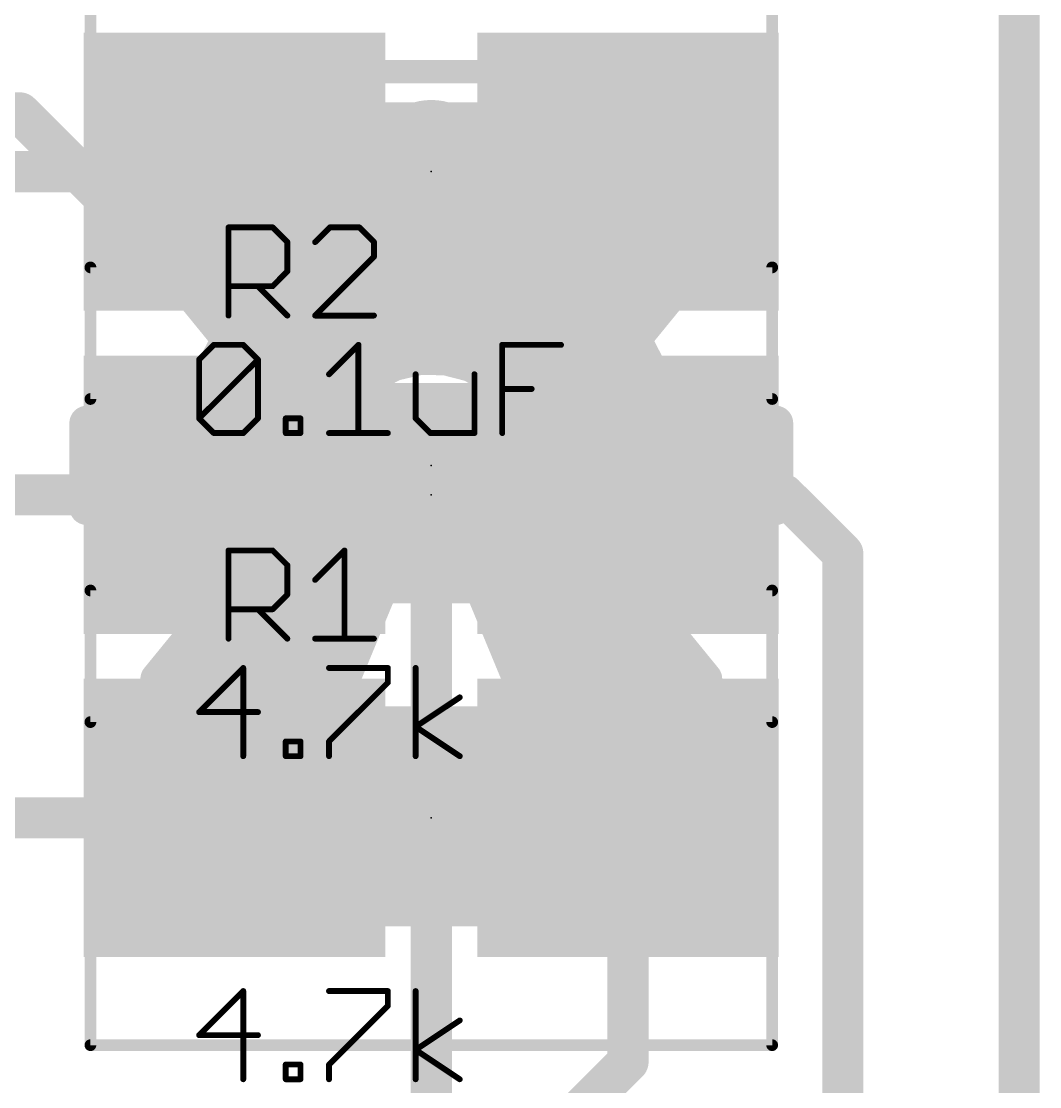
# Model space of a CAD drawing. Extents: x -34 to 73, y -9 to 16.
# Drawn here: x 10.928 to 15.329, y 5.188 to 9.794 of the extents above; entities that cross this region are included whole.
import ezdxf

# ---------------------------------------------------------------- set-up
doc = ezdxf.new("R2010")
doc.units = 0
for name, color, linetype in [('1', 12, 'CONTINUOUS'), ('16', 132, 'CONTINUOUS'), ('20', 53, 'CONTINUOUS'), ('21', 53, 'CONTINUOUS'), ('22', 53, 'CONTINUOUS'), ('23', 53, 'CONTINUOUS'), ('24', 53, 'CONTINUOUS'), ('25', 253, 'CONTINUOUS'), ('27', 253, 'CONTINUOUS'), ('29', 253, 'CONTINUOUS'), ('31', 253, 'CONTINUOUS'), ('35', 253, 'CONTINUOUS'), ('39', 12, 'CONTINUOUS'), ('51', 53, 'CONTINUOUS')]:
    doc.layers.add(name, color=color, linetype=linetype)

# ---------------------------------------------------------------- blocks, each defined once
blk = doc.blocks.new('RECT')
blk.add_solid([(-0.5, -0.5), (0.5, -0.5), (-0.5, 0.5), (0.5, 0.5)])

msp = doc.modelspace()

# ---------------------------------------------------------------- linework, layer by layer
at = {"layer": '1', "const_width": 0.1778}
for points in [[(15.24, 0), (15.24, 15.24)], [(11.85, 9.144), (10.541, 9.144)], [(11.85, 7.747), (10.668, 7.747)], [(13.55, 7.747), (14.224, 7.747)], [(14.224, 7.747), (14.478, 7.493)], [(14.478, 7.493), (14.478, 4.318)], [(11.85, 6.35), (9.525, 6.35)], [(13.55, 6.35), (13.55, 5.295)], [(13.55, 5.295), (13.335, 5.08)]]:
    msp.add_lwpolyline(points, dxfattribs=at)
at = {"layer": '1', "const_width": 0.0889}
for points in [[(11.85, 9.0996, 1), (11.85, 9.1884)], [(11.85, 7.7026, 1), (11.85, 7.7915)], [(13.55, 7.7915, 1), (13.55, 7.7026)], [(14.2554, 7.7784, 1), (14.1926, 7.7156)], [(14.224, 7.7026, 1), (14.224, 7.7915)], [(14.5225, 7.493, 1), (14.4336, 7.493)], [(14.4466, 7.4616, 1), (14.5094, 7.5244)], [(11.85, 6.3056, 1), (11.85, 6.3945)], [(13.5945, 6.35, 1), (13.5056, 6.35)], [(13.5814, 5.2636, 1), (13.5186, 5.3264)], [(13.5056, 5.295, 1), (13.5945, 5.295)]]:
    msp.add_lwpolyline(points, format="xyb", dxfattribs=at)
at = {"layer": '16', "const_width": 0.1778}
for points in [[(15.24, 0), (15.24, 15.24)], [(10.16, 9.398), (10.922, 9.398)], [(12.7, 7.62), (10.922, 9.398)], [(12.7, 1.27), (12.7, 7.62)]]:
    msp.add_lwpolyline(points, dxfattribs=at)
at = {"layer": '16', "const_width": 0.0889}
for points in [[(10.9534, 9.4294, 1), (10.8906, 9.3666)], [(10.922, 9.3536, 1), (10.922, 9.4424)], [(12.7445, 7.62, 1), (12.6556, 7.62)], [(12.6686, 7.5886, 1), (12.7314, 7.6514)]]:
    msp.add_lwpolyline(points, format="xyb", dxfattribs=at)
at = {"layer": '20', "const_width": 0.1778}
msp.add_lwpolyline([(15.24, 0), (15.24, 15.24)], dxfattribs=at)
at = {"layer": '21', "const_width": 0.5588}
msp.add_lwpolyline([(12.7, 9.1745), (12.7, 9.1135)], dxfattribs=at)
at = {"layer": '21', "const_width": 0.2794}
for points in [[(12.8397, 9.1745, 1), (12.5603, 9.1745)], [(12.5603, 9.1135, 1), (12.8397, 9.1135)]]:
    msp.add_lwpolyline(points, format="xyb", dxfattribs=at)
at = {"layer": '22', "const_width": 0.15}
for points in [[(12.468, 8.8789), (12.5172, 9.3628)], [(12.5172, 9.3628), (12.8828, 9.3628)], [(12.8828, 9.3628), (12.932, 8.8789)], [(12.5108, 9.3), (12.8892, 9.3)], [(12.4956, 9.15), (12.9044, 9.15)], [(11.518, 8.7975), (11.7765, 9.056)], [(11.7765, 9.056), (12.1535, 8.7486)], [(13.2465, 8.7486), (13.6235, 9.056)], [(13.6235, 9.056), (13.882, 8.7975)], [(11.7205, 9), (11.8452, 9)], [(12.4803, 9), (12.9197, 9)], [(13.5548, 9), (13.6795, 9)], [(12.3053, 8.8268), (12.468, 8.8789)], [(12.932, 8.8789), (13.0947, 8.8268)], [(11.5705, 8.85), (12.0291, 8.85)], [(12.1535, 8.7486), (12.3053, 8.8268)], [(12.3777, 8.85), (13.0223, 8.85)], [(13.0947, 8.8268), (13.2465, 8.7486)], [(13.3709, 8.85), (13.8295, 8.85)], [(11.8254, 8.4205), (11.518, 8.7975)], [(13.882, 8.7975), (13.5746, 8.4205)], [(11.5975, 8.7), (13.8025, 8.7)], [(11.7198, 8.55), (13.6802, 8.55)], [(11.7472, 8.2687), (11.8254, 8.4205)], [(13.5746, 8.4205), (13.6528, 8.2687)], [(11.8148, 8.4), (13.5852, 8.4)], [(12.5398, 8.3144), (12.4397, 8.2636)], [(12.649, 8.3398), (12.5398, 8.3144)], [(12.7612, 8.3386), (12.649, 8.3398)], [(12.8699, 8.3108), (12.7612, 8.3386)], [(12.9689, 8.2579), (12.8699, 8.3108)], [(11.6951, 8.106), (11.7472, 8.2687)], [(12.4397, 8.2636), (12.3545, 8.1906)], [(13.6528, 8.2687), (13.7049, 8.106)], [(11.7412, 8.25), (12.4238, 8.25)], [(13.0524, 8.183), (12.9689, 8.2579)], [(12.9777, 8.25), (13.6588, 8.25)], [(12.3545, 8.1906), (12.2892, 8.0994)], [(13.1158, 8.0904), (13.0524, 8.183)], [(11.2112, 8.0568), (11.6951, 8.106)], [(11.6361, 8.1), (12.2896, 8.1)], [(12.2892, 8.0994), (12.2473, 7.9953)], [(13.1092, 8.1), (13.7639, 8.1)], [(13.1553, 7.9854), (13.1158, 8.0904)], [(13.7049, 8.106), (14.1888, 8.0568)], [(11.2112, 7.6912), (11.2112, 8.0568)], [(14.1888, 8.0568), (14.1888, 7.6912)], [(12.2473, 7.9953), (12.2315, 7.8842)], [(11.2112, 7.95), (12.2409, 7.95)], [(13.1688, 7.874), (13.1553, 7.9854)], [(13.1596, 7.95), (14.1888, 7.95)], [(12.2315, 7.8842), (12.2424, 7.7725)], [(13.1559, 7.7646), (13.1688, 7.874)], [(11.2112, 7.8), (12.2397, 7.8)], [(12.2424, 7.7725), (12.2797, 7.6667)], [(13.1177, 7.6612), (13.1559, 7.7646)], [(13.16, 7.8), (14.1888, 7.8)], [(11.6951, 7.642), (11.2112, 7.6912)], [(12.2797, 7.6667), (12.341, 7.5727)], [(14.1888, 7.6912), (13.7049, 7.642)], [(11.6164, 7.65), (12.2905, 7.65)], [(11.7472, 7.4793), (11.6951, 7.642)], [(13.0565, 7.5695), (13.1177, 7.6612)], [(13.1103, 7.65), (13.7836, 7.65)], [(13.7049, 7.642), (13.6528, 7.4793)], [(12.341, 7.5727), (12.4228, 7.496)], [(12.9756, 7.4947), (13.0565, 7.5695)], [(11.7406, 7.5), (12.4185, 7.5)], [(12.4228, 7.496), (12.5206, 7.4409)], [(12.8794, 7.4409), (12.9756, 7.4947)], [(12.9813, 7.5), (13.6594, 7.5)], [(11.8254, 7.3275), (11.7472, 7.4793)], [(12.5206, 7.4409), (12.3053, 6.9212)], [(13.0947, 6.9212), (12.8794, 7.4409)], [(13.6528, 7.4793), (13.5746, 7.3275)], [(11.8138, 7.35), (12.4829, 7.35)], [(12.9171, 7.35), (13.5862, 7.35)], [(11.518, 6.9505), (11.8254, 7.3275)], [(13.5746, 7.3275), (13.882, 6.9505)], [(11.7214, 7.2), (12.4208, 7.2)], [(12.9792, 7.2), (13.6786, 7.2)], [(11.5991, 7.05), (12.3587, 7.05)], [(13.0413, 7.05), (13.8009, 7.05)], [(12.1535, 6.9994), (11.7765, 6.692)], [(12.3053, 6.9212), (12.1535, 6.9994)], [(13.2465, 6.9994), (13.0947, 6.9212)], [(13.6235, 6.692), (13.2465, 6.9994)], [(11.7765, 6.692), (11.518, 6.9505)], [(13.882, 6.9505), (13.6235, 6.692)], [(11.5685, 6.9), (12.0316, 6.9)], [(13.3684, 6.9), (13.8315, 6.9)], [(11.7185, 6.75), (11.8476, 6.75)], [(13.5524, 6.75), (13.6815, 6.75)]]:
    msp.add_lwpolyline(points, dxfattribs=at)
at = {"layer": '22', "const_width": 0.075}
for points in [[(12.5172, 9.4003, 1), (12.5172, 9.3253)], [(12.5545, 9.359, 1), (12.4799, 9.3666)], [(12.9201, 9.3666, 1), (12.8455, 9.359)], [(12.8828, 9.3253, 1), (12.8828, 9.4003)], [(12.5108, 9.3375, 1), (12.5108, 9.2625)], [(12.8892, 9.2625, 1), (12.8892, 9.3375)], [(12.4956, 9.1875, 1), (12.4956, 9.1125)], [(12.9044, 9.1125, 1), (12.9044, 9.1875)], [(11.8002, 9.0851, 1), (11.7528, 9.0269)], [(11.803, 9.0295, 1), (11.75, 9.0825)], [(13.65, 9.0825, 1), (13.597, 9.0295)], [(13.6472, 9.0269, 1), (13.5998, 9.0851)], [(11.7205, 9.0375, 1), (11.7205, 8.9625)], [(11.8452, 8.9625, 1), (11.8452, 9.0375)], [(12.4803, 9.0375, 1), (12.4803, 8.9625)], [(12.9197, 8.9625, 1), (12.9197, 9.0375)], [(13.5548, 9.0375, 1), (13.5548, 8.9625)], [(13.6795, 8.9625, 1), (13.6795, 9.0375)], [(12.4794, 8.8432, 1), (12.4566, 8.9146)], [(12.9434, 8.9146, 1), (12.9206, 8.8432)], [(11.5705, 8.8875, 1), (11.5705, 8.8125)], [(12.0291, 8.8125, 1), (12.0291, 8.8875)], [(12.2939, 8.8625, 1), (12.3168, 8.7911)], [(12.3225, 8.7935, 1), (12.2882, 8.8602)], [(12.3777, 8.8875, 1), (12.3777, 8.8125)], [(12.4307, 8.8827, 1), (12.5053, 8.8751)], [(12.8947, 8.8751, 1), (12.9693, 8.8827)], [(13.0223, 8.8125, 1), (13.0223, 8.8875)], [(13.1118, 8.8602, 1), (13.0775, 8.7935)], [(13.0832, 8.7911, 1), (13.1061, 8.8625)], [(13.3709, 8.8875, 1), (13.3709, 8.8125)], [(13.8295, 8.8125, 1), (13.8295, 8.8875)], [(11.5471, 8.8212, 1), (11.4889, 8.7738)], [(11.4915, 8.824, 1), (11.5445, 8.771)], [(13.9111, 8.7738, 1), (13.8529, 8.8212)], [(13.8555, 8.771, 1), (13.9085, 8.824)], [(12.1363, 8.7819, 1), (12.1707, 8.7153)], [(12.1298, 8.7195, 1), (12.1772, 8.7777)], [(13.2228, 8.7777, 1), (13.2702, 8.7195)], [(13.2293, 8.7153, 1), (13.2637, 8.7819)], [(11.5975, 8.7375, 1), (11.5975, 8.6625)], [(13.8025, 8.6625, 1), (13.8025, 8.7375)], [(11.7198, 8.5875, 1), (11.7198, 8.5125)], [(13.6802, 8.5125, 1), (13.6802, 8.5875)], [(11.8587, 8.4033, 1), (11.7921, 8.4377)], [(11.7963, 8.3968, 1), (11.8545, 8.4442)], [(13.6079, 8.4377, 1), (13.5413, 8.4033)], [(13.5455, 8.4442, 1), (13.6037, 8.3968)], [(11.8148, 8.4375, 1), (11.8148, 8.3625)], [(13.5852, 8.3625, 1), (13.5852, 8.4375)], [(12.5312, 8.3509, 1), (12.5483, 8.2778)], [(12.5567, 8.2809, 1), (12.5228, 8.3478)], [(12.6494, 8.3773, 1), (12.6486, 8.3023)], [(12.6575, 8.3033, 1), (12.6405, 8.3764)], [(12.7705, 8.3749, 1), (12.7519, 8.3023)], [(12.7608, 8.3011, 1), (12.7616, 8.3761)], [(12.8876, 8.3438, 1), (12.8522, 8.2777)], [(12.8606, 8.2744, 1), (12.8792, 8.3471)], [(11.7829, 8.2572, 1), (11.7115, 8.2801)], [(12.4641, 8.2352, 1), (12.4153, 8.2921)], [(13.6885, 8.2801, 1), (13.6171, 8.2572)], [(11.7412, 8.2875, 1), (11.7412, 8.2125)], [(11.7138, 8.2858, 1), (11.7805, 8.2515)], [(12.4227, 8.2971, 1), (12.4566, 8.2302)], [(12.4238, 8.2125, 1), (12.4238, 8.2875)], [(12.9939, 8.2858, 1), (12.9439, 8.23)], [(12.9777, 8.2875, 1), (12.9777, 8.2125)], [(12.9512, 8.2248, 1), (12.9866, 8.291)], [(13.6195, 8.2515, 1), (13.6862, 8.2858)], [(13.6588, 8.2125, 1), (13.6588, 8.2875)], [(12.3301, 8.219, 1), (12.3789, 8.1621)], [(12.385, 8.1687, 1), (12.324, 8.2124)], [(13.0834, 8.2042, 1), (13.0215, 8.1618)], [(13.0274, 8.1551, 1), (13.0775, 8.2109)], [(11.6361, 8.1375, 1), (11.6361, 8.0625)], [(11.6594, 8.1174, 1), (11.7308, 8.0946)], [(11.6989, 8.0687, 1), (11.6913, 8.1433)], [(12.2587, 8.1212, 1), (12.3196, 8.0775)], [(12.3239, 8.0854, 1), (12.2544, 8.1134)], [(12.2896, 8.0625, 1), (12.2896, 8.1375)], [(13.1092, 8.1375, 1), (13.1092, 8.0625)], [(13.1509, 8.1036, 1), (13.0807, 8.0772)], [(13.7087, 8.1433, 1), (13.7011, 8.0687)], [(13.6692, 8.0946, 1), (13.7406, 8.1174)], [(13.7639, 8.0625, 1), (13.7639, 8.1375)], [(11.2487, 8.0568, 1), (11.1737, 8.0568)], [(11.2074, 8.0941, 1), (11.215, 8.0195)], [(13.0849, 8.0692, 1), (13.1468, 8.1116)], [(14.2263, 8.0568, 1), (14.1513, 8.0568)], [(14.185, 8.0195, 1), (14.1926, 8.0941)], [(12.2845, 7.99, 1), (12.2102, 8.0006)], [(11.2112, 7.9875, 1), (11.2112, 7.9125)], [(12.2125, 8.0092, 1), (12.2821, 7.9813)], [(12.2409, 7.9125, 1), (12.2409, 7.9875)], [(13.1926, 7.9899, 1), (13.1181, 7.9809)], [(13.1203, 7.9722, 1), (13.1904, 7.9986)], [(13.1596, 7.9875, 1), (13.1596, 7.9125)], [(14.1888, 7.9125, 1), (14.1888, 7.9875)], [(12.2688, 7.8878, 1), (12.1941, 7.8805)], [(12.1943, 7.8895, 1), (12.2686, 7.8789)], [(13.206, 7.8696, 1), (13.1316, 7.8784)], [(13.1316, 7.8695, 1), (13.206, 7.8785)], [(11.2112, 7.8375, 1), (11.2112, 7.7625)], [(12.2778, 7.785, 1), (12.2071, 7.7601)], [(12.2397, 7.7625, 1), (12.2397, 7.8375)], [(13.191, 7.7516, 1), (13.1207, 7.7775)], [(13.16, 7.8375, 1), (13.16, 7.7625)], [(14.1888, 7.7625, 1), (14.1888, 7.8375)], [(12.2051, 7.7688, 1), (12.2798, 7.7762)], [(13.1186, 7.769, 1), (13.1931, 7.7602)], [(11.215, 7.7285, 1), (11.2074, 7.6539)], [(12.3111, 7.6871, 1), (12.2482, 7.6462)], [(14.1926, 7.6539, 1), (14.185, 7.7285)], [(11.1737, 7.6912, 1), (11.2487, 7.6912)], [(11.6164, 7.6875, 1), (11.6164, 7.6125)], [(11.7308, 7.6534, 1), (11.6594, 7.6306)], [(11.6913, 7.6047, 1), (11.6989, 7.6793)], [(12.2443, 7.6542, 1), (12.315, 7.6791)], [(12.2905, 7.6125, 1), (12.2905, 7.6875)], [(13.1103, 7.6875, 1), (13.1103, 7.6125)], [(13.0825, 7.6741, 1), (13.1529, 7.6482)], [(13.1489, 7.6403, 1), (13.0865, 7.682)], [(13.7011, 7.6793, 1), (13.7087, 7.6047)], [(13.7406, 7.6306, 1), (13.6692, 7.6534)], [(13.7836, 7.6125, 1), (13.7836, 7.6875)], [(14.1513, 7.6912, 1), (14.2263, 7.6912)], [(12.3666, 7.6, 1), (12.3153, 7.5453)], [(12.3095, 7.5522, 1), (12.3724, 7.5932)], [(13.0253, 7.5904, 1), (13.0877, 7.5487)], [(13.0819, 7.542, 1), (13.031, 7.5971)], [(11.7406, 7.5375, 1), (11.7406, 7.4625)], [(12.4412, 7.5286, 1), (12.4044, 7.4633)], [(12.3972, 7.4686, 1), (12.4485, 7.5233)], [(12.4185, 7.4625, 1), (12.4185, 7.5375)], [(12.9501, 7.5223, 1), (13.001, 7.4672)], [(12.9813, 7.5375, 1), (12.9813, 7.4625)], [(12.9939, 7.462, 1), (12.9572, 7.5275)], [(13.6594, 7.4625, 1), (13.6594, 7.5375)], [(11.7805, 7.4965, 1), (11.7138, 7.4622)], [(11.7115, 7.4679, 1), (11.7829, 7.4908)], [(12.5552, 7.4265, 1), (12.486, 7.4553)], [(12.5022, 7.4082, 1), (12.539, 7.4736)], [(12.914, 7.4553, 1), (12.8448, 7.4265)], [(12.8611, 7.4736, 1), (12.8977, 7.4082)], [(13.6171, 7.4908, 1), (13.6885, 7.4679)], [(13.6862, 7.4622, 1), (13.6195, 7.4965)], [(11.8138, 7.3875, 1), (11.8138, 7.3125)], [(12.4829, 7.3125, 1), (12.4829, 7.3875)], [(12.9171, 7.3875, 1), (12.9171, 7.3125)], [(13.5862, 7.3125, 1), (13.5862, 7.3875)], [(11.7921, 7.3103, 1), (11.8587, 7.3447)], [(11.8545, 7.3038, 1), (11.7963, 7.3512)], [(13.6037, 7.3512, 1), (13.5455, 7.3038)], [(13.5413, 7.3447, 1), (13.6079, 7.3103)], [(11.7214, 7.2375, 1), (11.7214, 7.1625)], [(12.4208, 7.1625, 1), (12.4208, 7.2375)], [(12.9792, 7.2375, 1), (12.9792, 7.1625)], [(13.6786, 7.1625, 1), (13.6786, 7.2375)], [(11.5991, 7.0875, 1), (11.5991, 7.0125)], [(12.3587, 7.0125, 1), (12.3587, 7.0875)], [(13.0413, 7.0875, 1), (13.0413, 7.0125)], [(13.8009, 7.0125, 1), (13.8009, 7.0875)], [(12.1707, 7.0327, 1), (12.1363, 6.9661)], [(12.1772, 6.9703, 1), (12.1298, 7.0285)], [(13.2702, 7.0285, 1), (13.2228, 6.9703)], [(13.2637, 6.9661, 1), (13.2293, 7.0327)], [(11.5445, 6.977, 1), (11.4915, 6.924)], [(11.4889, 6.9742, 1), (11.5471, 6.9268)], [(13.8529, 6.9268, 1), (13.9111, 6.9742)], [(13.9085, 6.924, 1), (13.8555, 6.977)], [(11.5685, 6.9375, 1), (11.5685, 6.8625)], [(12.0316, 6.8625, 1), (12.0316, 6.9375)], [(12.2707, 6.9356, 1), (12.3399, 6.9068)], [(12.2881, 6.8879, 1), (12.3225, 6.9545)], [(13.0775, 6.9545, 1), (13.1119, 6.8879)], [(13.0601, 6.9068, 1), (13.1293, 6.9356)], [(13.3684, 6.9375, 1), (13.3684, 6.8625)], [(13.8315, 6.8625, 1), (13.8315, 6.9375)], [(11.7185, 6.7875, 1), (11.7185, 6.7125)], [(11.8476, 6.7125, 1), (11.8476, 6.7875)], [(13.5524, 6.7875, 1), (13.5524, 6.7125)], [(13.6815, 6.7125, 1), (13.6815, 6.7875)], [(11.7528, 6.7211, 1), (11.8002, 6.6629)], [(11.75, 6.6655, 1), (11.803, 6.7185)], [(13.597, 6.7185, 1), (13.65, 6.6655)], [(13.5998, 6.6629, 1), (13.6472, 6.7211)]]:
    msp.add_lwpolyline(points, format="xyb", dxfattribs=at)
at = {"layer": '23'}
for p in [(12.7, 9.144), (12.7, 7.747), (12.7, 6.35)]:
    msp.add_point(p, dxfattribs=at)
at = {"layer": '24'}
msp.add_point((12.7, 7.874), dxfattribs=at)
at = {"layer": '25', "const_width": 0.0127}
for points in [[(11.8237, 8.9094, 1), (11.8237, 8.8967)], [(11.83, 8.903, 1), (11.8174, 8.903)], [(12.0189, 8.9075, 1), (12.0099, 8.8985)], [(12.0144, 8.8967, 1), (12.0144, 8.9094)], [(12.2615, 8.9094, 1), (12.2615, 8.8967)], [(12.2659, 8.8985, 1), (12.257, 8.9075)], [(12.3931, 8.9075, 1), (12.3841, 8.8985)], [(12.3886, 8.8967, 1), (12.3886, 8.9094)], [(12.0843, 8.8395, 1), (12.0716, 8.8395)], [(12.0734, 8.835, 1), (12.0824, 8.844)], [(12.1934, 8.844, 1), (12.2024, 8.835)], [(12.4585, 8.8395, 1), (12.4458, 8.8395)], [(12.4476, 8.835, 1), (12.4566, 8.844)], [(12.4458, 8.7759, 1), (12.4585, 8.7759)], [(12.4566, 8.7714, 1), (12.4476, 8.7804)], [(12.0716, 8.7124, 1), (12.0843, 8.7124)], [(12.0824, 8.7079, 1), (12.0734, 8.7169)], [(11.8237, 8.6552, 1), (11.8237, 8.6425)], [(11.9553, 8.6533, 1), (11.9463, 8.6443)], [(12.0144, 8.6425, 1), (12.0144, 8.6552)], [(12.0099, 8.6533, 1), (12.0189, 8.6443)], [(11.8174, 8.5217, 1), (11.83, 8.5217)], [(12.0734, 8.5172, 1), (12.0824, 8.5262)], [(12.1979, 8.5281, 1), (12.1979, 8.5154)], [(12.1934, 8.5262, 1), (12.2024, 8.5172)], [(12.4521, 8.5154, 1), (12.4521, 8.5281)], [(11.8237, 7.5124, 1), (11.8237, 7.4997)], [(11.83, 7.506, 1), (11.8174, 7.506)], [(12.0189, 7.5105, 1), (12.0099, 7.5015)], [(12.0144, 7.4997, 1), (12.0144, 7.5124)], [(12.3314, 7.506, 1), (12.3187, 7.506)], [(12.3295, 7.5015, 1), (12.3205, 7.5105)], [(12.0843, 7.4425, 1), (12.0716, 7.4425)], [(12.0734, 7.438, 1), (12.0824, 7.447)], [(12.1934, 7.3834, 1), (12.2024, 7.3744)], [(12.0824, 7.3109, 1), (12.0734, 7.3199)], [(12.0716, 7.3154, 1), (12.0843, 7.3154)], [(11.8237, 7.2582, 1), (11.8237, 7.2455)], [(11.9553, 7.2563, 1), (11.9463, 7.2473)], [(12.0099, 7.2563, 1), (12.0189, 7.2473)], [(12.0144, 7.2455, 1), (12.0144, 7.2582)], [(11.8174, 7.1247, 1), (11.83, 7.1247)], [(12.0734, 7.1202, 1), (12.0824, 7.1292)], [(12.1979, 7.1311, 1), (12.1979, 7.1184)], [(12.3187, 7.1247, 1), (12.3314, 7.1247)], [(12.4521, 7.1184, 1), (12.4521, 7.1311)]]:
    msp.add_lwpolyline(points, format="xyb", dxfattribs=at)
at = {"layer": '25', "const_width": 0.0254}
for points in [[(11.8237, 8.5217), (11.8237, 8.903)], [(11.8237, 8.903), (12.0144, 8.903)], [(12.0144, 8.903), (12.0779, 8.8395)], [(12.2615, 8.903), (12.1979, 8.8395)], [(12.3886, 8.903), (12.2615, 8.903)], [(12.4521, 8.8395), (12.3886, 8.903)], [(12.0779, 8.8395), (12.0779, 8.7124)], [(12.4521, 8.7759), (12.4521, 8.8395)], [(12.1979, 8.5217), (12.4521, 8.7759)], [(12.0779, 8.7124), (12.0144, 8.6488)], [(12.0144, 8.6488), (11.8237, 8.6488)], [(11.9508, 8.6488), (12.0779, 8.5217)], [(12.4521, 8.5217), (12.1979, 8.5217)], [(11.8237, 7.1247), (11.8237, 7.506)], [(11.8237, 7.506), (12.0144, 7.506)], [(12.0144, 7.506), (12.0779, 7.4425)], [(12.1979, 7.3789), (12.325, 7.506)], [(12.325, 7.506), (12.325, 7.1247)], [(12.0779, 7.4425), (12.0779, 7.3154)], [(12.0779, 7.3154), (12.0144, 7.2518)], [(12.0144, 7.2518), (11.8237, 7.2518)], [(11.9508, 7.2518), (12.0779, 7.1247)], [(12.1979, 7.1247), (12.4521, 7.1247)]]:
    msp.add_lwpolyline(points, dxfattribs=at)
at = {"layer": '27', "const_width": 0.0254}
for points in [[(11.6967, 8.3315), (11.7603, 8.395)], [(11.7603, 8.395), (11.8874, 8.395)], [(11.8874, 8.395), (11.9509, 8.3315)], [(12.258, 8.2679), (12.3851, 8.395)], [(12.3851, 8.395), (12.3851, 8.0137)], [(13.0064, 8.0137), (13.0064, 8.395)], [(13.0064, 8.395), (13.2606, 8.395)], [(11.6967, 8.0773), (11.6967, 8.3315)], [(11.6967, 8.0773), (11.9509, 8.3315)], [(11.9509, 8.3315), (11.9509, 8.0773)], [(12.6322, 8.2679), (12.6322, 8.0773)], [(12.8864, 8.0137), (12.8864, 8.2679)], [(13.0064, 8.2044), (13.1335, 8.2044)], [(11.7603, 8.0137), (11.6967, 8.0773)], [(11.9509, 8.0773), (11.8874, 8.0137)], [(12.0709, 8.0137), (12.0709, 8.0773)], [(12.0709, 8.0773), (12.1345, 8.0773)], [(12.1345, 8.0773), (12.1345, 8.0137)], [(12.6322, 8.0773), (12.6958, 8.0137)], [(11.8874, 8.0137), (11.7603, 8.0137)], [(12.1345, 8.0137), (12.0709, 8.0137)], [(12.258, 8.0137), (12.5122, 8.0137)], [(12.6958, 8.0137), (12.8864, 8.0137)], [(11.8874, 6.998), (11.6967, 6.8074)], [(11.8874, 6.6167), (11.8874, 6.998)], [(12.258, 6.998), (12.5122, 6.998)], [(12.5122, 6.998), (12.5122, 6.9345)], [(12.6322, 6.6167), (12.6322, 6.998)], [(12.5122, 6.9345), (12.258, 6.6803)], [(12.6322, 6.7438), (12.8229, 6.8709)], [(11.6967, 6.8074), (11.9509, 6.8074)], [(12.8229, 6.6167), (12.6322, 6.7438)], [(12.0709, 6.6167), (12.0709, 6.6803)], [(12.0709, 6.6803), (12.1345, 6.6803)], [(12.1345, 6.6803), (12.1345, 6.6167)], [(12.258, 6.6803), (12.258, 6.6167)], [(12.1345, 6.6167), (12.0709, 6.6167)], [(11.8874, 5.601), (11.6967, 5.4104)], [(11.8874, 5.2197), (11.8874, 5.601)], [(12.258, 5.601), (12.5122, 5.601)], [(12.5122, 5.601), (12.5122, 5.5375)], [(12.6322, 5.2197), (12.6322, 5.601)], [(12.5122, 5.5375), (12.258, 5.2833)], [(12.6322, 5.3468), (12.8229, 5.4739)], [(11.6967, 5.4104), (11.9509, 5.4104)], [(12.8229, 5.2197), (12.6322, 5.3468)], [(12.0709, 5.2197), (12.0709, 5.2833)], [(12.0709, 5.2833), (12.1345, 5.2833)], [(12.1345, 5.2833), (12.1345, 5.2197)], [(12.258, 5.2833), (12.258, 5.2197)], [(12.1345, 5.2197), (12.0709, 5.2197)]]:
    msp.add_lwpolyline(points, dxfattribs=at)
at = {"layer": '27', "const_width": 0.0127}
for points in [[(11.7603, 8.4014, 1), (11.7603, 8.3887)], [(11.7647, 8.3905, 1), (11.7558, 8.3995)], [(11.8919, 8.3995, 1), (11.8829, 8.3905)], [(11.8874, 8.3887, 1), (11.8874, 8.4014)], [(12.3915, 8.395, 1), (12.3788, 8.395)], [(12.3896, 8.3905, 1), (12.3806, 8.3995)], [(13.0064, 8.4014, 1), (13.0064, 8.3887)], [(13.0128, 8.395, 1), (13.0001, 8.395)], [(13.2606, 8.3887, 1), (13.2606, 8.4014)], [(11.6922, 8.336, 1), (11.7012, 8.327)], [(11.703, 8.3315, 1), (11.6904, 8.3315)], [(11.9573, 8.3315, 1), (11.9446, 8.3315)], [(11.9554, 8.327, 1), (11.9464, 8.336)], [(11.9464, 8.327, 1), (11.9554, 8.336)], [(12.2535, 8.2724, 1), (12.2625, 8.2634)], [(12.6386, 8.2679, 1), (12.6259, 8.2679)], [(12.8928, 8.2679, 1), (12.8801, 8.2679)], [(13.0064, 8.2107, 1), (13.0064, 8.198)], [(13.1335, 8.198, 1), (13.1335, 8.2107)], [(11.7012, 8.0817, 1), (11.6922, 8.0728)], [(11.6922, 8.0817, 1), (11.7012, 8.0728)], [(11.6904, 8.0773, 1), (11.703, 8.0773)], [(11.9446, 8.0773, 1), (11.9573, 8.0773)], [(11.9554, 8.0728, 1), (11.9464, 8.0817)], [(12.0709, 8.0836, 1), (12.0709, 8.0709)], [(12.0773, 8.0773, 1), (12.0646, 8.0773)], [(12.1408, 8.0773, 1), (12.1281, 8.0773)], [(12.1345, 8.0709, 1), (12.1345, 8.0836)], [(12.6367, 8.0817, 1), (12.6277, 8.0728)], [(12.6259, 8.0773, 1), (12.6386, 8.0773)], [(11.7603, 8.02, 1), (11.7603, 8.0074)], [(11.7558, 8.0092, 1), (11.7647, 8.0182)], [(11.8829, 8.0182, 1), (11.8919, 8.0092)], [(11.8874, 8.0074, 1), (11.8874, 8.02)], [(12.0709, 8.02, 1), (12.0709, 8.0074)], [(12.0646, 8.0137, 1), (12.0773, 8.0137)], [(12.1281, 8.0137, 1), (12.1408, 8.0137)], [(12.1345, 8.0074, 1), (12.1345, 8.02)], [(12.258, 8.02, 1), (12.258, 8.0074)], [(12.3788, 8.0137, 1), (12.3915, 8.0137)], [(12.5122, 8.0074, 1), (12.5122, 8.02)], [(12.6958, 8.02, 1), (12.6958, 8.0074)], [(12.6913, 8.0092, 1), (12.7003, 8.0182)], [(12.8801, 8.0137, 1), (12.8928, 8.0137)], [(12.8864, 8.0074, 1), (12.8864, 8.02)], [(13.0001, 8.0137, 1), (13.0128, 8.0137)], [(11.8937, 6.998, 1), (11.881, 6.998)], [(11.8919, 6.9935, 1), (11.8829, 7.0025)], [(12.258, 7.0044, 1), (12.258, 6.9917)], [(12.5186, 6.998, 1), (12.5059, 6.998)], [(12.5122, 6.9917, 1), (12.5122, 7.0044)], [(12.6386, 6.998, 1), (12.6259, 6.998)], [(12.5059, 6.9345, 1), (12.5186, 6.9345)], [(12.5167, 6.93, 1), (12.5077, 6.939)], [(12.8264, 6.8656, 1), (12.8194, 6.8762)], [(11.6967, 6.8137, 1), (11.6967, 6.801)], [(11.6922, 6.8119, 1), (11.7012, 6.8029)], [(11.9509, 6.801, 1), (11.9509, 6.8137)], [(12.6357, 6.7491, 1), (12.6287, 6.7385)], [(12.6287, 6.7491, 1), (12.6357, 6.7385)], [(12.0709, 6.6866, 1), (12.0709, 6.6739)], [(12.0773, 6.6803, 1), (12.0646, 6.6803)], [(12.1408, 6.6803, 1), (12.1281, 6.6803)], [(12.1345, 6.6739, 1), (12.1345, 6.6866)], [(12.2535, 6.6847, 1), (12.2625, 6.6758)], [(12.2644, 6.6803, 1), (12.2517, 6.6803)], [(11.881, 6.6167, 1), (11.8937, 6.6167)], [(12.0709, 6.6231, 1), (12.0709, 6.6104)], [(12.0646, 6.6167, 1), (12.0773, 6.6167)], [(12.1281, 6.6167, 1), (12.1408, 6.6167)], [(12.1345, 6.6104, 1), (12.1345, 6.6231)], [(12.2517, 6.6167, 1), (12.2644, 6.6167)], [(12.6259, 6.6167, 1), (12.6386, 6.6167)], [(12.8194, 6.6114, 1), (12.8264, 6.622)], [(11.8937, 5.601, 1), (11.881, 5.601)], [(11.8919, 5.5965, 1), (11.8829, 5.6055)], [(12.258, 5.6074, 1), (12.258, 5.5947)], [(12.5186, 5.601, 1), (12.5059, 5.601)], [(12.5122, 5.5947, 1), (12.5122, 5.6074)], [(12.6386, 5.601, 1), (12.6259, 5.601)], [(12.5059, 5.5375, 1), (12.5186, 5.5375)], [(12.5167, 5.533, 1), (12.5077, 5.542)], [(12.8264, 5.4686, 1), (12.8194, 5.4792)], [(11.6967, 5.4167, 1), (11.6967, 5.404)], [(11.6922, 5.4149, 1), (11.7012, 5.4059)], [(11.9509, 5.404, 1), (11.9509, 5.4167)], [(12.6357, 5.3521, 1), (12.6287, 5.3415)], [(12.6287, 5.3521, 1), (12.6357, 5.3415)], [(12.0709, 5.2896, 1), (12.0709, 5.2769)], [(12.0773, 5.2833, 1), (12.0646, 5.2833)], [(12.1408, 5.2833, 1), (12.1281, 5.2833)], [(12.1345, 5.2769, 1), (12.1345, 5.2896)], [(12.2535, 5.2877, 1), (12.2625, 5.2788)], [(12.2644, 5.2833, 1), (12.2517, 5.2833)], [(11.881, 5.2197, 1), (11.8937, 5.2197)], [(12.0709, 5.2261, 1), (12.0709, 5.2134)], [(12.0646, 5.2197, 1), (12.0773, 5.2197)], [(12.1281, 5.2197, 1), (12.1408, 5.2197)], [(12.1345, 5.2134, 1), (12.1345, 5.2261)], [(12.2517, 5.2197, 1), (12.2644, 5.2197)], [(12.6259, 5.2197, 1), (12.6386, 5.2197)], [(12.8194, 5.2144, 1), (12.8264, 5.225)]]:
    msp.add_lwpolyline(points, format="xyb", dxfattribs=at)
at = {"layer": '39', "const_width": 0.0508}
for points in [[(11.227, 8.161), (11.227, 10.127)], [(14.173, 10.127), (14.173, 8.161)], [(11.227, 8.73), (14.173, 8.73)], [(11.227, 6.764), (11.227, 8.73)], [(14.173, 8.73), (14.173, 6.764)], [(14.173, 8.161), (11.227, 8.161)], [(11.227, 7.333), (14.173, 7.333)], [(11.227, 5.367), (11.227, 7.333)], [(14.173, 7.333), (14.173, 5.367)], [(14.173, 6.764), (11.227, 6.764)], [(14.173, 5.367), (11.227, 5.367)]]:
    msp.add_lwpolyline(points, dxfattribs=at)
at = {"layer": '39', "const_width": 0.0254}
for points in [[(11.227, 8.7427, 1), (11.227, 8.7173)], [(11.2397, 8.73, 1), (11.2143, 8.73)], [(14.1857, 8.73, 1), (14.1603, 8.73)], [(14.173, 8.7173, 1), (14.173, 8.7427)], [(11.227, 8.1737, 1), (11.227, 8.1483)], [(11.2143, 8.161, 1), (11.2397, 8.161)], [(14.1603, 8.161, 1), (14.1857, 8.161)], [(14.173, 8.1483, 1), (14.173, 8.1737)], [(11.227, 7.3457, 1), (11.227, 7.3203)], [(11.2397, 7.333, 1), (11.2143, 7.333)], [(14.1857, 7.333, 1), (14.1603, 7.333)], [(14.173, 7.3203, 1), (14.173, 7.3457)], [(11.227, 6.7767, 1), (11.227, 6.7513)], [(11.2143, 6.764, 1), (11.2397, 6.764)], [(14.1603, 6.764, 1), (14.1857, 6.764)], [(14.173, 6.7513, 1), (14.173, 6.7767)], [(11.227, 5.3797, 1), (11.227, 5.3543)], [(14.173, 5.3543, 1), (14.173, 5.3797)], [(11.2143, 5.367, 1), (11.2397, 5.367)], [(14.1603, 5.367, 1), (14.1857, 5.367)]]:
    msp.add_lwpolyline(points, format="xyb", dxfattribs=at)
at = {"layer": '51', "const_width": 0.1016}
for points in [[(12.344, 9.576), (13.056, 9.576)], [(12.344, 8.725), (13.056, 8.725)], [(12.344, 8.179), (13.056, 8.179)], [(12.344, 7.328), (13.056, 7.328)], [(12.344, 6.782), (13.056, 6.782)], [(12.344, 5.931), (13.056, 5.931)]]:
    msp.add_lwpolyline(points, dxfattribs=at)
at = {"layer": '51', "const_width": 0.0508}
for points in [[(12.344, 9.6014, 1), (12.344, 9.5506)], [(13.056, 9.5506, 1), (13.056, 9.6014)], [(12.344, 8.7504, 1), (12.344, 8.6996)], [(13.056, 8.6996, 1), (13.056, 8.7504)], [(12.344, 8.2044, 1), (12.344, 8.1536)], [(13.056, 8.1536, 1), (13.056, 8.2044)], [(12.344, 7.3534, 1), (12.344, 7.3026)], [(13.056, 7.3026, 1), (13.056, 7.3534)], [(12.344, 6.8074, 1), (12.344, 6.7566)], [(13.056, 6.7566, 1), (13.056, 6.8074)], [(12.344, 5.9564, 1), (12.344, 5.9056)], [(13.056, 5.9056, 1), (13.056, 5.9564)]]:
    msp.add_lwpolyline(points, format="xyb", dxfattribs=at)

# ---------------------------------------------------------------- block references
at = {"layer": '1', "xscale": 1.1}
for p in [(11.85, 9.144), (13.55, 9.144), (11.85, 7.747), (13.55, 7.747), (11.85, 6.35), (13.55, 6.35)]:
    msp.add_blockref('RECT', p, dxfattribs=at)
at = {"layer": '21', "xscale": 0.4572, "yscale": 0.762}
for p in [(12.7, 7.747), (12.7, 6.35)]:
    msp.add_blockref('RECT', p, dxfattribs=at)
at = {"layer": '29', "xscale": 1.3032, "yscale": 1.2032}
for p in [(11.85, 9.144), (13.55, 9.144), (11.85, 7.747), (13.55, 7.747), (11.85, 6.35), (13.55, 6.35)]:
    msp.add_blockref('RECT', p, dxfattribs=at)
at = {"layer": '31', "xscale": 1.1}
for p in [(11.85, 9.144), (13.55, 9.144), (11.85, 7.747), (13.55, 7.747), (11.85, 6.35), (13.55, 6.35)]:
    msp.add_blockref('RECT', p, dxfattribs=at)
at = {"layer": '35', "xscale": 0.3998, "yscale": 0.6}
for p in [(12.7, 9.144), (12.7, 7.747), (12.7, 6.35)]:
    msp.add_blockref('RECT', p, dxfattribs=at)
at = {"layer": '51', "xscale": 0.5001, "yscale": 0.95}
for p in [(12.1119, 9.1491), (13.2803, 9.1491), (12.1119, 7.7521), (13.2803, 7.7521), (12.1119, 6.3551), (13.2803, 6.3551)]:
    msp.add_blockref('RECT', p, dxfattribs=at)

doc.saveas('drawing.dxf')
